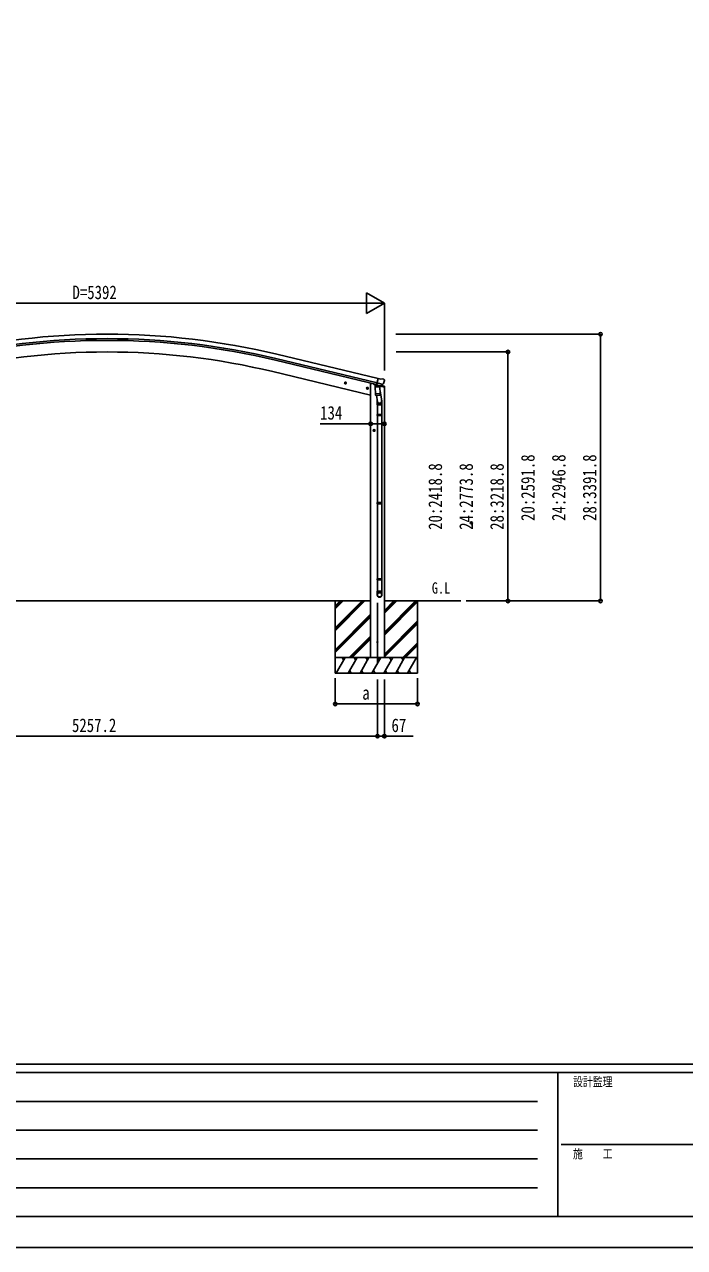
# Model space of a CAD drawing. Units: millimetres, scale not verified. Extents: x -16820 to 16820, y -11880 to 11880.
# Drawn here: x -10405 to -3989, y -11880 to 0 of the extents above; entities that cross this region are included whole.
import ezdxf
from ezdxf.enums import TextEntityAlignment as Align

# ---------------------------------------------------------------- set-up
doc = ezdxf.new("R2010")
doc.units = ezdxf.units.MM
doc.header["$LTSCALE"] = 40
doc.header["$PDMODE"] = 32
doc.header["$PDSIZE"] = 20
for name, color, linetype in [('0-2_USER1', 3, 'Continuous'), ('0-4_YKK_12', 2, 'Continuous'), ('0-5_YKK_13', 4, 'Continuous'), ('0-6_YKK_A1', 4, 'Continuous'), ('0-7_YKK_D', 6, 'Continuous'), ('0-8_YKK_ZWAK', 7, 'Continuous')]:
    doc.layers.add(name, color=color, linetype=linetype)
doc.styles.add('ＭＳ ゴシック', font='')
doc.styles.get('ＭＳ ゴシック').set_extended_font_data('MS Gothic')

msp = doc.modelspace()

# ---------------------------------------------------------------- linework, layer by layer
at = {"layer": '0-4_YKK_12'}
msp.add_line((-6973.49, -6200.93), (-6973.49, -5616.98), dxfattribs=at)
at = {"layer": '0-5_YKK_13'}
for p, q in [((-6941.37, -3444.27), (-6967.3, -3438.05)), ((-6941.37, -3444.27), (-6928.11, -3441.58)), ((-6913.63, -3444.76), (-6926.81, -3441.6)), ((-7294.97, -3479.9), (-7275.52, -3484.57)), ((-7287.37, -3475.04), (-7292.54, -3480.48)), ((-7287.58, -3491.96), (-7282.91, -3472.51)), ((-7280.08, -3476.79), (-7287.37, -3475.04)), ((-7283.11, -3489.43), (-7277.94, -3483.99)), ((-7277.94, -3483.99), (-7280.08, -3476.79)), ((-7081.04, -3531.26), (-7061.6, -3535.93)), ((-7073.45, -3526.4), (-7078.62, -3531.84)), ((-7073.65, -3543.32), (-7068.99, -3523.87)), ((-7066.15, -3528.15), (-7073.45, -3526.4)), ((-7069.19, -3540.79), (-7064.02, -3535.35)), ((-7064.02, -3535.35), (-7066.15, -3528.15)), ((-7008.75, -3491.53), (-7008.75, -3494.68)), ((-6986.71, -3503.92), (-7004.92, -3499.55)), ((-6997.44, -3521.45), (-6951.75, -3518.25)), ((-6992.77, -3588.29), (-6997.44, -3521.45)), ((-6983.03, -3499.68), (-6996.34, -3515)), ((-6996.34, -3515), (-6995.9, -3521.34)), ((-6982.08, -3499.62), (-6983.03, -3499.68)), ((-6979, -3502.09), (-6980.53, -3501.72)), ((-6942.29, -3510.9), (-6979, -3502.09)), ((-6920.37, -3495.89), (-6977.87, -3482.09)), ((-6973.05, -3503.91), (-6972.03, -3518.52)), ((-6944.84, -3512.91), (-6970.65, -3519.34)), ((-6953.53, -3515.07), (-6953.3, -3518.36)), ((-6951.75, -3518.25), (-6947.08, -3585.09)), ((-6948.81, -3560.32), (-6932.9, -3656.49)), ((-6939.93, -3511.37), (-6947.45, -3509.57)), ((-6904.19, -3523.73), (-6947.01, -3513.45)), ((-6944.13, -3511.13), (-6944.08, -3511.87)), ((-6940.77, -3511.27), (-6942.29, -3510.9)), ((-6937.22, -3510.8), (-6920.84, -3496.31)), ((-6933.43, -3507.45), (-6906.49, -3513.92)), ((-6910.53, -3447.01), (-6906.68, -3453.31)), ((-6906.31, -3455.59), (-6906.59, -3456.74)), ((-6904.19, -3516.84), (-6904.19, -3523.73)), ((-6992.77, -3588.29), (-6947.08, -3585.09)), ((-6992.76, -3588.28), (-6991.87, -3600.98)), ((-6948.06, -3599.69), (-6989.76, -3602.61)), ((-6984.33, -3602.23), (-6973.6, -3665.82)), ((-6976.75, -3659), (-6976.75, -3693.66)), ((-6946.22, -3597.56), (-6947.09, -3585.09)), ((-6946.62, -3598.91), (-6946.61, -3598.91)), ((-6930.75, -3693.66), (-6930.75, -3659.3)), ((-6976.75, -3693.66), (-6930.75, -3693.66)), ((-6976.75, -3789.66), (-6975.75, -3787.66)), ((-6976.75, -3789.66), (-6930.75, -3789.66)), ((-6976.75, -3789.66), (-6976.75, -3797.66)), ((-6976.75, -3797.66), (-6930.75, -3797.66)), ((-6976.75, -3797.66), (-6975.75, -3799.66)), ((-6975.75, -3787.66), (-6931.75, -3787.66)), ((-6975.75, -3799.66), (-6931.75, -3799.66)), ((-6974.75, -3693.66), (-6974.75, -3787.66)), ((-6974.75, -3799.66), (-6974.75, -4643.84)), ((-6932.75, -3693.66), (-6932.75, -3787.66)), ((-6932.75, -3799.66), (-6932.75, -4643.84)), ((-6930.75, -3789.66), (-6931.75, -3787.66)), ((-7016.69, -3943.51), (-6996.69, -3943.51)), ((-7010.44, -3937.01), (-7014.19, -3943.51)), ((-7002.93, -3937.01), (-7010.44, -3937.01)), ((-7006.69, -3953.51), (-7006.69, -3933.51)), ((-6999.18, -3943.51), (-7002.93, -3937.01)), ((-7002.93, -3950.01), (-6999.18, -3943.51)), ((-6976.75, -4645.84), (-6975.75, -4643.84)), ((-6976.75, -4645.84), (-6930.75, -4645.84)), ((-6976.75, -4645.84), (-6976.75, -4653.84)), ((-6976.75, -4653.84), (-6930.75, -4653.84)), ((-6976.75, -4653.84), (-6975.75, -4655.84)), ((-6975.75, -4643.84), (-6931.75, -4643.84)), ((-6975.75, -4655.84), (-6931.75, -4655.84)), ((-6974.75, -4655.84), (-6974.75, -5384.03)), ((-6932.75, -4655.84), (-6932.75, -5384.03)), ((-6930.75, -4645.84), (-6931.75, -4643.84)), ((-6976.75, -5386.03), (-6975.75, -5384.03)), ((-6976.75, -5386.03), (-6930.75, -5386.03)), ((-6976.75, -5386.03), (-6976.75, -5394.03)), ((-6976.75, -5394.03), (-6930.75, -5394.03)), ((-6976.75, -5394.03), (-6975.75, -5396.03)), ((-6975.75, -5384.03), (-6931.75, -5384.03)), ((-6975.75, -5396.03), (-6931.75, -5396.03)), ((-6974.75, -5396.03), (-6974.75, -5506.03)), ((-6932.75, -5396.03), (-6932.75, -5506.03)), ((-6930.75, -5386.03), (-6931.75, -5384.03)), ((-6976.75, -5540.17), (-6976.75, -5506.03)), ((-6976.75, -5506.03), (-6930.75, -5506.03)), ((-6930.75, -5540.17), (-6930.75, -5506.03))]:
    msp.add_line(p, q, dxfattribs=at)
for points in [[(-6972.73, -3503.5), (-6982.45, -3501.16), (-6967.3, -3438.05)], [(-7292.54, -3480.48), (-7290.41, -3487.68), (-7283.11, -3489.43)], [(-7078.62, -3531.84), (-7076.49, -3539.04), (-7069.19, -3540.79)], [(-6972.73, -3503.5), (-6972.49, -3503.65), (-6947.73, -3509.59), (-6947.45, -3509.57)], [(-6920.1, -3495.32), (-6920.68, -3496.16), (-6920.84, -3496.31)], [(-6930.75, -3789.66), (-6930.75, -3797.66), (-6931.75, -3799.66)], [(-7014.19, -3943.51), (-7010.44, -3950.01), (-7002.93, -3950.01)], [(-6930.75, -4645.84), (-6930.75, -4653.84), (-6931.75, -4655.84)], [(-6930.75, -5386.03), (-6930.75, -5394.03), (-6931.75, -5396.03)]]:
    msp.add_lwpolyline(points, dxfattribs=at)
for centre, radius in [((-7285.24, -3482.24), 8.5), ((-7285.24, -3482.24), 7.7), ((-7285.24, -3482.24), 6.5), ((-7071.32, -3533.59), 8.5), ((-7071.32, -3533.59), 7.7), ((-7071.32, -3533.59), 6.5), ((-7006.69, -3943.51), 8.5), ((-7006.69, -3943.51), 7.7), ((-7006.69, -3943.51), 6.5), ((-6973.49, -6000), 5)]:
    msp.add_circle(centre, radius, dxfattribs=at)
for centre, radius, start, end in [((-6927.51, -3444.52), 3, 76.5, 101.5), ((-6914.8, -3449.62), 5, 31.5, 76.5), ((-7003.75, -3494.68), 5, 180, 256.5), ((-6980.41, -3501.23), 0.5, 221.23754, 256.5), ((-6973.65, -3503.99), 0.604, 7.79405, 79.40158), ((-6971, -3518.37), 1.03, 188.03431, 289.96103), ((-6945.08, -3511.94), 1, 284, 4), ((-6943.63, -3511.09), 0.5, 76.5, 184), ((-6940.65, -3510.78), 0.5, 256.5, 291.76246), ((-7103.39, -3409.49), 202.4, 334.90875, 346.5), ((-6907.19, -3516.84), 3, 0, 76.5), ((-6989.9, -3600.62), 2, 190.53157, 274), ((-6948.2, -3597.7), 2, 274, 322.59038), ((-6948.16, -3597.73), 1.95, 322.52234, 4.95983), ((-6960.75, -3659.3), 30, 0, 2.54858)]:
    msp.add_arc(centre, radius, start, end, dxfattribs=at)
for centre, major_axis, ratio, start_param, end_param in [((-6939.23, -3508.45), (0.73, -2.92), 0.997631, 5.80419048, 5.89294842), ((-6939.26, -3508.32), (-2.63, 3.16), 0.650902, 2.11455212, 2.18736272), ((-6939.21, -3508.55), (0.73, -2.92), 0.997631, 5.96575902, 6.76218013), ((-6909.23, -3454.87), (1.57, -2.57), 0.99628, 0.7835347, 1.57079633), ((-6953.75, -3659), (-23, 0), 0.996195, 6.00006778, 10.01034486), ((-6953.75, -3659), (-21, 0), 0.996195, 0.33194589, 3.34827059), ((-6953.75, -5538.43), (23, 0), 0.996195, 6.28318531, 9.42477796), ((-6953.75, -5540.17), (23, 0), 0.996195, 6.28318531, 9.42477796), ((-6953.75, -5540.17), (0, -23.43), 0.981806, 4.71238898, 7.85398163)]:
    msp.add_ellipse(centre, major_axis=major_axis, ratio=ratio, start_param=start_param, end_param=end_param, dxfattribs=at)
msp.add_ellipse((-6953.75, -5540.17), major_axis=(-21, 0), ratio=0.996195, dxfattribs=at)
at = {"layer": '0-6_YKK_A1'}
for p, q in [((-7950.94, -3203.62), (-6967.69, -3439.68)), ((-7964.94, -3261.97), (-6981.7, -3498.02)), ((-7961.01, -3245.6), (-6977.77, -3481.66)), ((-7040.49, -3600.12), (-7991.32, -3371.84)), ((-7040.49, -3487), (-7027.61, -3487)), ((-7040.49, -3487), (-7040.49, -6150)), ((-6906.49, -3523.28), (-6906.49, -6150)), ((-12163.7, -5600), (-7040.49, -5600)), ((-7384.27, -5600), (-7384.27, -6300)), ((-7384.27, -5860.73), (-7123.54, -5600)), ((-7384.27, -5874.87), (-7109.4, -5600)), ((-7384.27, -5889.01), (-7095.26, -5600)), ((-7384.27, -5676.88), (-7307.39, -5600)), ((-7384.27, -5662.74), (-7321.53, -5600)), ((-7384.27, -5648.6), (-7335.67, -5600)), ((-6906.52, -5903.48), (-6603.04, -5600)), ((-6906.52, -5917.62), (-6588.9, -5600)), ((-6906.52, -5719.63), (-6786.89, -5600)), ((-6906.52, -5705.49), (-6801.03, -5600)), ((-6906.52, -5691.35), (-6815.17, -5600)), ((-6906.52, -5931.76), (-6584.27, -5609.51)), ((-6906.49, -5600), (-6163.88, -5600.01)), ((-6584.27, -5600), (-6584.27, -6300)), ((-7384.27, -6072.86), (-7040.49, -5729.08)), ((-7384.27, -6087), (-7040.49, -5743.22)), ((-7384.27, -6101.14), (-7040.49, -5757.36)), ((-6906.52, -6115.61), (-6584.27, -5793.36)), ((-6906.52, -6129.75), (-6584.27, -5807.5)), ((-6906.52, -6143.89), (-6584.27, -5821.64)), ((-7249.28, -6150), (-7040.49, -5941.21)), ((-7235.14, -6150), (-7040.49, -5955.35)), ((-7220.99, -6150), (-7040.49, -5969.49)), ((-6728.78, -6150), (-6584.27, -6005.49)), ((-6714.64, -6150), (-6584.27, -6019.63)), ((-6700.49, -6150), (-6584.27, -6033.78)), ((-6584.27, -6150), (-7384.27, -6150)), ((-7373.98, -6300), (-7287.38, -6150)), ((-7302.38, -6175.98), (-7317.38, -6150)), ((-7258.51, -6300), (-7171.91, -6150)), ((-7186.91, -6175.98), (-7201.91, -6150)), ((-7143.04, -6300), (-7056.44, -6150)), ((-7071.44, -6175.98), (-7086.44, -6150)), ((-7040.49, -6150), (-6906.49, -6150)), ((-7027.57, -6300), (-6940.97, -6150)), ((-6955.97, -6175.98), (-6970.97, -6150)), ((-6912.1, -6300), (-6825.5, -6150)), ((-6840.5, -6175.98), (-6855.5, -6150)), ((-6796.63, -6300), (-6710.03, -6150)), ((-6740.03, -6150), (-6725.03, -6175.98)), ((-6681.16, -6300), (-6594.56, -6150)), ((-7243.51, -6274.02), (-7228.51, -6300)), ((-7128.04, -6274.02), (-7113.04, -6300)), ((-7012.57, -6274.02), (-6997.57, -6300)), ((-6897.1, -6274.02), (-6882.1, -6300)), ((-6781.63, -6274.02), (-6766.63, -6300)), ((-6666.16, -6274.02), (-6651.16, -6300)), ((-7384.27, -6300), (-6584.27, -6300))]:
    msp.add_line(p, q, dxfattribs=at)
for radius in [7073, 7029.83, 7013, 6900]:
    msp.add_arc((-9602.1, -10081.2), radius, 76.5, 103.5, dxfattribs=at)
msp.add_point((-6061.53, -4839.99), dxfattribs=at)
at = {"layer": '0-7_YKK_D'}
for p, q in [((-6906.02, -2708.2), (-7079.23, -2608.2)), ((-7079.23, -2608.2), (-7079.23, -2808.2)), ((-7106.02, -2708.2), (-12098.17, -2708.2)), ((-6906.02, -2708.2), (-7252.43, -2708.2)), ((-6906.02, -2708.2), (-7079.23, -2808.2)), ((-6906.02, -3361.06), (-6906.02, -2707.2)), ((-6796.01, -3008.2), (-4805.02, -3008.2)), ((-4806.02, -5599.99), (-4806.02, -3008.2)), ((-6792.74, -3181.2), (-5705.02, -3181.2)), ((-5706.02, -3181.2), (-5706.02, -5599.99)), ((-6111.78, -5599.99), (-4805.02, -5599.99)), ((-6111.78, -5599.99), (-5705.02, -5599.99)), ((-7384.27, -6350), (-7384.27, -6601)), ((-6973.49, -6363.46), (-6973.49, -6914.46)), ((-6973.49, -6363.46), (-6973.49, -6914.46)), ((-6906.49, -6363.46), (-6906.49, -6914.46)), ((-6584.27, -6350), (-6584.27, -6601)), ((-7384.27, -6600), (-6584.27, -6600)), ((-12230.7, -6913.46), (-6973.49, -6913.46))]:
    msp.add_line(p, q, dxfattribs=at)
for points in [[(-6906.49, -3878.58), (-7040.49, -3878.58), (-7532.09, -3878.58)], [(-6973.49, -6913.46), (-6906.49, -6913.46), (-6625.29, -6913.46)]]:
    msp.add_lwpolyline(points, dxfattribs=at)
for centre in [(-4806.02, -3008.2), (-5706.02, -3181.2), (-7040.49, -3878.58), (-6906.49, -3878.58), (-5706.02, -5599.99), (-4806.02, -5599.99), (-7384.27, -6600), (-6584.27, -6600), (-6973.49, -6913.46), (-6973.49, -6913.46), (-6906.49, -6913.46)]:
    msp.add_circle(centre, 17, dxfattribs=at)
at = {"layer": '0-8_YKK_ZWAK'}
for p, q in [((15580.08, -10100), (-15619.92, -10100)), ((-5219.92, -10180), (-15619.92, -10180)), ((-5219.92, -10180), (-5219.92, -11580)), ((-19.92, -10180), (-5219.92, -10180)), ((-15449.92, -10460), (-5419.92, -10460)), ((-15449.92, -10740), (-5419.92, -10740)), ((-5189.92, -10880), (-19.92, -10880)), ((-15449.92, -11020), (-5419.92, -11020)), ((-15449.92, -11300), (-5419.92, -11300)), ((-15619.92, -11580), (-5219.92, -11580)), ((-5219.92, -11580), (-19.92, -11580))]:
    msp.add_line(p, q, dxfattribs=at)
msp.add_lwpolyline([(-16820, -11880), (16820, -11880), (16820, 11880), (-16820, 11880)], close=True, dxfattribs=at)

# ---------------------------------------------------------------- texts
at = {"layer": '0-2_USER1', "style": 'ＭＳ ゴシック', "width": 0.8}
msp.add_text('G.L', height=110, dxfattribs=at).set_placement((-6445.32, -5561.59), align=Align.BOTTOM_LEFT)
at = {"layer": '0-7_YKK_D', "style": 'ＭＳ ゴシック', "width": 0.8}
for s, p in [('D=5392', (-9938.1, -2707.2)), ('134', (-7531.09, -3877.58)), ('a', (-7121.53, -6598)), ('5257.2', (-9942.9, -6912.46)), ('67', (-6837.49, -6912.46))]:
    msp.add_text(s, height=132, dxfattribs=at).set_placement(p, align=Align.BOTTOM_LEFT)
for s, p in [('20:2418.8', (-6307.02, -4908.99)), ('24:2773.8', (-6007.02, -4908.99)), ('28:3218.8', (-5707.02, -4908.99)), ('20:2591.8', (-5407.02, -4822.49)), ('24:2946.8', (-5107.02, -4822.49)), ('28:3391.8', (-4807.02, -4822.49))]:
    msp.add_text(s, height=132, rotation=90, dxfattribs=at).set_placement(p, align=Align.BOTTOM_LEFT)
at = {"layer": '0-8_YKK_ZWAK', "style": 'ＭＳ ゴシック', "width": 0.8}
for s, p in [('設計監理', (-5073.25, -10340)), ('施\u3000\u3000工', (-5073.25, -11040))]:
    msp.add_text(s, height=87.98, dxfattribs=at).set_placement(p, align=Align.BOTTOM_LEFT)

doc.saveas('drawing.dxf')
